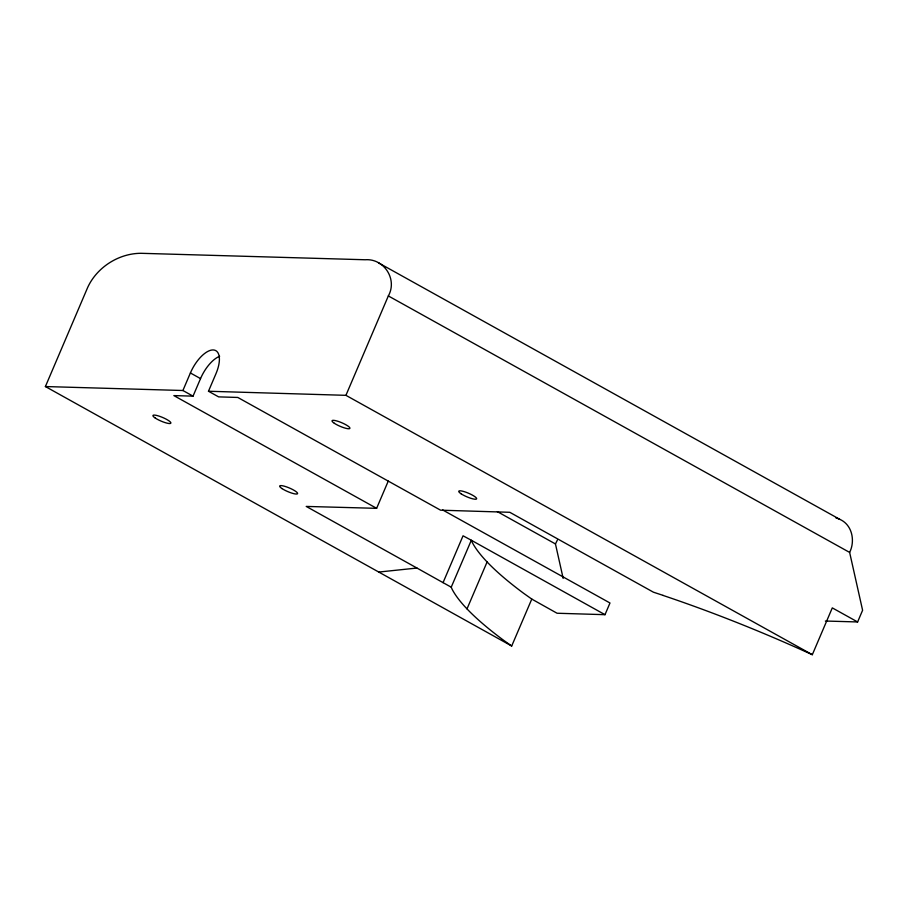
<?xml version="1.0" encoding="UTF-8"?>
<svg xmlns="http://www.w3.org/2000/svg" width="908" height="908" viewBox="0 0 908 908"><rect width="100%" height="100%" fill="white"/><g stroke="black" fill="none" stroke-linecap="round" stroke-linejoin="round"><path stroke-width="1.36" d="M45.4 386.547L182.905 390.508L190.396 372.961A25.969 11.668 -60.9 0 1 213.153 349.943A25.969 11.668 -60.9 0 1 215.968 373.699L208.477 391.246L345.925 395.332L388.34 295.929C397.681 279.358 384.027 258.258 365.13 259.756L140.876 253.298C118.778 253.389 97.065 267.179 87.758 287.269L45.4 386.547L511.692 646.019L531.782 599.087L523.53 593.219A324.587 65.819 23.1 0 1 472.251 542.405L471.32 540.249L463.046 535.799L443.059 582.641L451.231 587.181L452.161 589.337A324.587 65.819 23.1 0 0 503.441 640.151L511.692 646.019M825.372 621.027L857.617 621.957L862.6 610.267L849.638 552.427C855.347 540.941 852.317 524.79 839.775 519.331L378.477 262.832M531.782 599.087L557.058 613.24L605 614.682L609.983 602.991L442.695 509.967M388.261 481.07L376.627 508.332L173.859 395.593L193.041 396.138L200.532 378.602A25.969 11.668 -60.9 0 1 219.645 356.288M451.231 587.181L471.32 540.249L605 614.682M467.007 608.882L487.097 561.95M662.999 595.41A324.587 65.819 23.1 0 1 798.87 648.664L812.32 654.702L832.295 607.883L857.617 621.957M563.164 578.373L555.458 543.949L557.353 540.135M378.795 572.051L416.954 568.045L443.059 582.641M376.627 508.332L306.223 506.426L416.954 568.045M663.022 595.353L653.408 592.186L509.785 512.294L440.573 510.183L237.794 397.454L218.612 396.875L208.477 391.246M835.655 517.719L839.775 519.331M388.34 295.929L849.638 552.427M345.925 395.332L812.32 654.702M497.368 511.647L555.458 543.949M190.396 372.961L200.532 378.602M182.905 390.508L193.041 396.138M155.313 418.089A9.738 1.975 23.1 0 0 170.5 423.434A9.738 1.975 23.1 0 0 159.933 416.42A9.738 1.975 23.1 0 0 155.313 418.089M334.36 423.298A9.738 1.975 23.1 0 0 349.535 428.655A9.738 1.975 23.1 0 0 338.968 421.641A9.738 1.975 23.1 0 0 334.36 423.298M461.082 493.782A9.738 1.975 23.1 0 0 476.269 499.139A9.738 1.975 23.1 0 0 465.691 492.125A9.738 1.975 23.1 0 0 461.082 493.782M282.036 488.595A9.738 1.975 23.1 0 0 297.222 493.941A9.738 1.975 23.1 0 0 286.644 486.926A9.738 1.975 23.1 0 0 282.036 488.595"/></g></svg>
